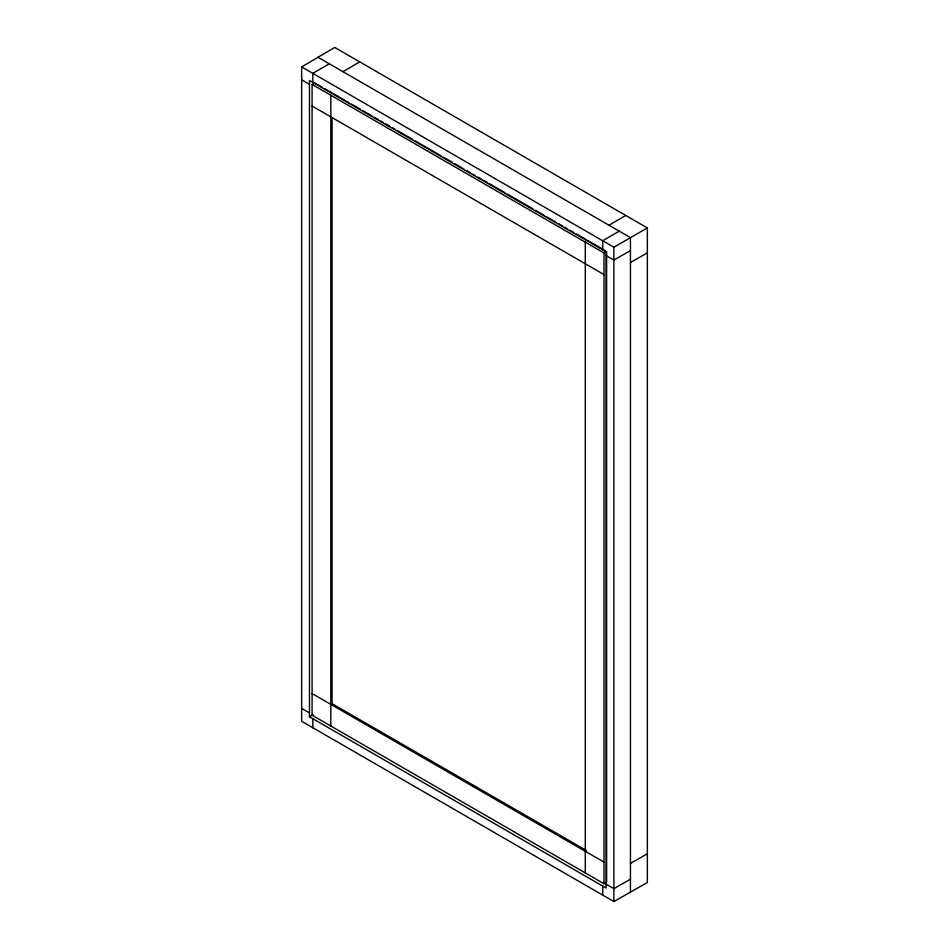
<?xml version="1.0" encoding="UTF-8"?>
<svg xmlns="http://www.w3.org/2000/svg" width="949" height="949" viewBox="0 0 949 949"><rect width="100%" height="100%" fill="white"/><g stroke="black" fill="none" stroke-linecap="round" stroke-linejoin="round"><path stroke-width="1.42" d="M604.003 883.721L604.003 252.956L312.102 84.425L312.102 715.202L604.003 883.721L606.625 882.202L606.625 251.438L604.003 252.956M630.444 892.143L630.444 237.63L317.986 57.284L334.76 47.45L647.348 227.926L647.348 882.534L613.884 901.55L301.652 721.287L301.652 66.928L318.081 57.296M329.303 63.773L312.802 73.37L312.802 82.397M342.921 71.673L359.754 61.887M608.926 225.257L625.759 215.459M619.222 231.165L602.734 240.761L602.734 249.789M312.102 84.425L314.736 82.907L322.221 87.237M301.652 66.928L613.884 247.203L647.348 227.926M309.469 716.768L606.067 888.015L606.067 251.71L309.469 80.463L309.469 716.768L313.111 714.668M630.444 250.583L613.884 260.073L606.067 255.566M630.444 262.541L647.348 252.861M630.444 863.46L647.348 853.78M630.444 879.189L613.884 888.667L606.067 884.16M324.724 88.672L332.209 93.002M333.455 93.726L348.805 102.575M351.355 104.058L360.312 109.218M362.862 110.701L371.818 115.861M374.381 117.344L378.212 119.562M380.763 121.033L383.325 122.516M385.887 123.987L389.719 126.205M392.281 127.676L394.831 129.159M397.394 130.63L412.732 139.491M415.294 140.962L440.87 155.731M443.42 157.202L452.376 162.374M454.927 163.845L463.883 169.017M466.433 170.5L470.277 172.706M472.827 174.189L475.39 175.66M477.94 177.143L481.784 179.349M484.334 180.832L486.896 182.303M489.459 183.786L504.797 192.647M507.359 194.118L532.923 208.887M535.485 210.358L544.429 215.53M546.992 217.001L555.948 222.173M558.498 223.644L562.342 225.862M564.892 227.333L567.455 228.816M570.005 230.287L573.848 232.505M576.399 233.976L586.636 239.883M587.906 240.631L605.379 250.714M301.652 79.811L309.469 84.319M312.102 106.051L604.003 274.569M586.518 850.577L332.067 703.672L332.067 117.617M312.102 693.577L604.003 862.107M301.652 708.405L309.469 712.924M613.884 247.203L613.884 901.55M602.734 886.081L602.734 895.109M585.284 242.149L585.284 872.914M330.821 95.244L330.821 726.009M312.802 718.701L312.802 727.729"/></g></svg>
